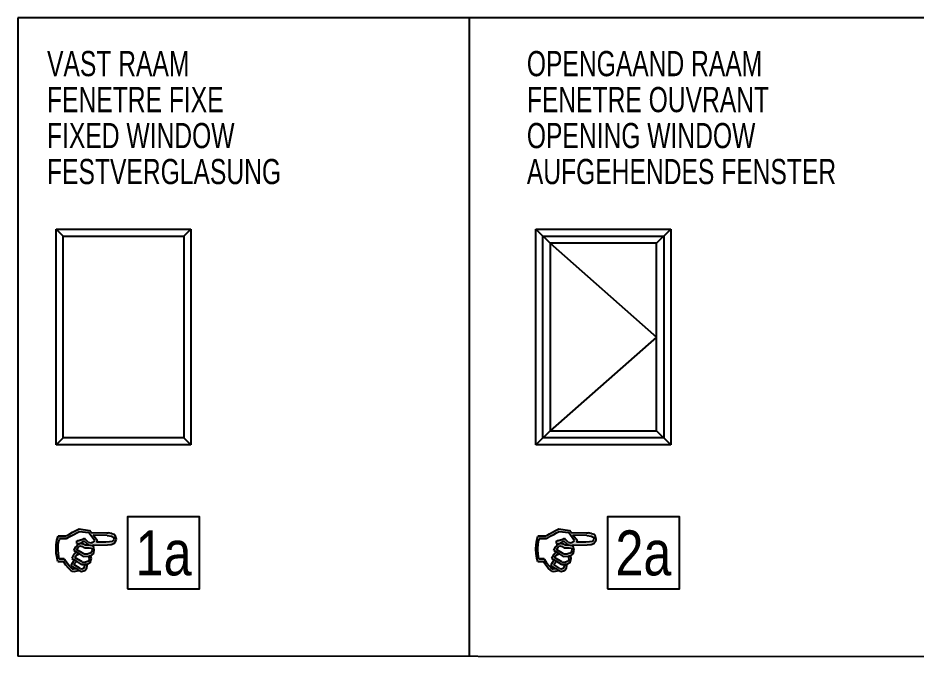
# Model space of a CAD drawing. Header units: millimetres. Extents: x -157 to 4988, y 4688 to 7765.
# Drawn here: x -153 to 845, y 6197 to 6909 of the extents above; entities that cross this region are included whole.
import ezdxf
from ezdxf.enums import TextEntityAlignment as Align

# ---------------------------------------------------------------- set-up
doc = ezdxf.new("R2010")
doc.units = ezdxf.units.MM
doc.header["$LTSCALE"] = 0.2
for name, color, linetype in [('RI-LAYOUT', 7, 'Continuous'), ('RI-TEXT-GENERAL-DEU', 7, 'Continuous'), ('RI-TEXT-GENERAL-ENG', 7, 'Continuous'), ('RI-TEXT-GENERAL-FRA', 7, 'Continuous'), ('RI-TEXT-GENERAL-NL', 7, 'Continuous'), ('RI-TEXT-TECHN', 7, 'Continuous')]:
    doc.layers.add(name, color=color, linetype=linetype)
doc.styles.add('T6', font='arial.ttf', dxfattribs={"width": 0.8, "height": 3.5})
doc.styles.add('T8', font='arial.ttf', dxfattribs={"width": 0.7, "height": 3.5})

# ---------------------------------------------------------------- blocks, each defined once
blk = doc.blocks.new('info-text-ARCH-1')
at = {"layer": 'RI-TEXT-GENERAL-DEU', "style": 'T8', "width": 0.7}
blk.add_attdef('DEU', (2.5, 1.191), '', height=1.75, dxfattribs=at)
at = {"layer": 'RI-TEXT-GENERAL-ENG', "style": 'T8', "width": 0.7}
blk.add_attdef('ENG', (2.5, 3.691), '', height=1.75, dxfattribs=at)
at = {"layer": 'RI-TEXT-GENERAL-FRA', "style": 'T8', "width": 0.7}
blk.add_attdef('FRA', (2.5, 6.191), '', height=1.75, dxfattribs=at)
at = {"layer": 'RI-TEXT-GENERAL-NL', "style": 'T8', "width": 0.7}
blk.add_attdef('NED', (2.5, 8.691), '', height=1.75, dxfattribs=at)
blk = doc.blocks.new('info-assembly-nr')
at = {"layer": 'RI-LAYOUT'}
blk.add_lwpolyline([(0, 0), (4, 0), (4, 4), (0, 4)], close=True, dxfattribs=at)
at = {"layer": 'RI-TEXT-TECHN', "style": 'T6', "width": 0.8}
blk.add_attdef('ASSEMBLY-NR', text='', height=2.5, dxfattribs=at).set_placement((2, 2), align=Align.MIDDLE_CENTER)
blk = doc.blocks.new('icon-see-page')
at = {"layer": 'RI-LAYOUT'}
h = blk.add_hatch(color=256, dxfattribs=at)
h.paths.add_polyline_path([(1.874, 2.589), (2.148, 2.226), (2.018, 2.133), (1.972, 2.127), (1.845, 2.167), (1.719, 2.286), (1.671, 2.352), (1.532, 2.264), (1.389, 2.224), (1.338, 2.221), (1.307, 2.223), (1.311, 2.1), (1.352, 2.094), (1.499, 2.119), (1.639, 2.192), (1.654, 2.203), (1.785, 2.079), (1.848, 2.039), (2.035, 2.009), (2.099, 2.029), (2.734, 2.039), (2.906, 2.054), (3.033, 2.101), (3.043, 2.107), (3.14, 2.251), (3.146, 2.309), (3.093, 2.488), (3.047, 2.529), (2.936, 2.571), (2.77, 2.591), (2.701, 2.592), (1.98, 2.614), (1.908, 2.71), (1.421, 2.774), (1.267, 2.706), (1.121, 2.632), (0.984, 2.554), (0.855, 2.47), (0.824, 2.448), (0.446, 2.448), (0.393, 2.249), (0.362, 2.042), (0.352, 1.839), (0.363, 1.632), (0.396, 1.423), (0.437, 1.264), (0.689, 1.264), (0.808, 1.093), (0.926, 0.955), (1.041, 0.851), (1.085, 0.82), (1.191, 0.807), (1.335, 0.832), (1.399, 0.857), (1.277, 0.938), (1.161, 0.921), (1.099, 0.931), (0.978, 1.047), (0.866, 1.185), (0.762, 1.347), (0.735, 1.395), (0.497, 1.395), (0.458, 1.608), (0.442, 1.817), (0.442, 1.855), (0.454, 2.064), (0.491, 2.274), (0.504, 2.324), (0.825, 2.324), (1.02, 2.434), (1.181, 2.523), (1.31, 2.591), (1.407, 2.636), (1.426, 2.645)])
h.paths.add_polyline_path([(2.069, 2.491), (2.715, 2.468), (2.916, 2.448), (3.03, 2.387), (3.059, 2.307), (2.953, 2.201), (2.83, 2.173), (2.661, 2.163), (2.632, 2.163), (2.231, 2.16), (2.274, 2.223)], flags=16)
h.paths.add_polyline_path([(1.504, 2.11), (1.375, 2.071), (1.266, 1.955), (1.18, 1.774), (1.304, 1.698), (1.426, 1.623), (1.609, 1.506), (1.869, 1.509), (1.968, 1.529), (2.084, 1.625), (2.123, 1.789), (2.102, 1.915), (2.035, 2.009), (1.848, 2.039), (1.687, 2.037), (1.594, 2.092)], flags=17)
h.paths.add_polyline_path([(1.583, 1.966), (1.662, 1.908), (1.889, 1.908), (1.998, 1.88), (2.033, 1.792), (1.98, 1.67), (1.839, 1.628), (1.825, 1.628), (1.638, 1.63), (1.302, 1.824), (1.405, 1.959), (1.504, 1.986)], flags=16)
h.paths.add_polyline_path([(1.323, 1.583), (1.426, 1.623), (1.304, 1.698), (1.194, 1.602), (1.093, 1.418), (1.09, 1.41), (1.2, 1.34), (1.295, 1.277), (1.532, 1.125), (1.788, 1.125), (1.927, 1.202), (1.938, 1.216), (1.987, 1.405), (1.968, 1.529), (1.869, 1.509), (1.896, 1.403), (1.851, 1.284), (1.721, 1.244), (1.562, 1.249), (1.219, 1.461)], flags=17)
h.paths.add_polyline_path([(1.291, 1.273), (1.295, 1.277), (1.2, 1.34), (1.097, 1.18), (1.057, 1.072), (1.277, 0.938), (1.399, 0.857), (1.465, 0.817), (1.526, 0.812), (1.684, 0.849), (1.771, 0.959), (1.789, 1.085), (1.788, 1.125), (1.703, 1.125), (1.651, 0.972), (1.539, 0.936), (1.47, 0.938), (1.18, 1.133)], flags=17)
at = {"color": 6}
for p, q in [((0.855, 2.47), (0.984, 2.554)), ((0.984, 2.554), (1.121, 2.632)), ((1.02, 2.434), (1.181, 2.523)), ((1.121, 2.632), (1.267, 2.706)), ((1.181, 2.523), (1.31, 2.591)), ((1.267, 2.706), (1.421, 2.774)), ((1.31, 2.591), (1.407, 2.636)), ((1.426, 2.645), (1.407, 2.636)), ((1.421, 2.774), (1.908, 2.71)), ((1.874, 2.589), (1.426, 2.645)), ((2.148, 2.226), (1.874, 2.589)), ((1.98, 2.614), (1.908, 2.71)), ((1.98, 2.614), (2.701, 2.592)), ((2.701, 2.592), (2.77, 2.591)), ((2.936, 2.571), (2.77, 2.591)), ((2.936, 2.571), (3.047, 2.529)), ((3.093, 2.488), (3.047, 2.529)), ((0.362, 2.042), (0.393, 2.249)), ((0.393, 2.249), (0.446, 2.448)), ((0.446, 2.448), (0.446, 2.448)), ((0.446, 2.448), (0.824, 2.448)), ((0.824, 2.448), (0.446, 2.448)), ((0.824, 2.448), (0.446, 2.448)), ((0.454, 2.064), (0.491, 2.274)), ((0.504, 2.324), (0.491, 2.274)), ((0.825, 2.324), (0.504, 2.324)), ((0.855, 2.47), (0.824, 2.448)), ((1.02, 2.434), (0.825, 2.324)), ((1.307, 2.223), (1.338, 2.221)), ((1.311, 2.1), (1.307, 2.223)), ((1.311, 2.1), (1.352, 2.094)), ((1.389, 2.224), (1.338, 2.221)), ((1.352, 2.094), (1.499, 2.119)), ((1.375, 2.071), (1.504, 2.11)), ((1.532, 2.264), (1.389, 2.224)), ((1.639, 2.192), (1.499, 2.119)), ((1.504, 2.11), (1.594, 2.092)), ((1.532, 2.264), (1.671, 2.352)), ((1.687, 2.037), (1.594, 2.092)), ((1.654, 2.203), (1.639, 2.192)), ((1.785, 2.079), (1.654, 2.203)), ((1.671, 2.352), (1.719, 2.286)), ((1.845, 2.167), (1.719, 2.286)), ((1.845, 2.167), (1.972, 2.127)), ((2.018, 2.133), (1.972, 2.127)), ((2.018, 2.133), (2.148, 2.226)), ((2.274, 2.223), (2.069, 2.491)), ((2.715, 2.468), (2.069, 2.491)), ((2.274, 2.223), (2.231, 2.16)), ((2.632, 2.163), (2.231, 2.16)), ((2.661, 2.163), (2.632, 2.163)), ((2.83, 2.173), (2.661, 2.163)), ((2.715, 2.468), (2.916, 2.448)), ((2.953, 2.201), (2.83, 2.173)), ((2.906, 2.054), (3.033, 2.101)), ((2.916, 2.448), (3.03, 2.387)), ((2.953, 2.201), (3.059, 2.307)), ((3.059, 2.307), (3.03, 2.387)), ((3.043, 2.107), (3.033, 2.101)), ((3.043, 2.107), (3.14, 2.251)), ((3.146, 2.309), (3.093, 2.488)), ((3.14, 2.251), (3.146, 2.309)), ((0.352, 1.839), (0.362, 2.042)), ((0.363, 1.632), (0.352, 1.839)), ((0.442, 1.855), (0.454, 2.064)), ((0.442, 1.817), (0.442, 1.855)), ((0.458, 1.608), (0.442, 1.817)), ((1.18, 1.774), (1.266, 1.955)), ((1.18, 1.774), (1.304, 1.698)), ((1.194, 1.602), (1.304, 1.698)), ((1.266, 1.955), (1.375, 2.071)), ((1.302, 1.824), (1.405, 1.959)), ((1.638, 1.63), (1.302, 1.824)), ((1.426, 1.623), (1.304, 1.698)), ((1.304, 1.698), (1.426, 1.623)), ((1.504, 1.986), (1.405, 1.959)), ((1.504, 1.986), (1.583, 1.966)), ((1.662, 1.908), (1.583, 1.966)), ((1.662, 1.908), (1.889, 1.908)), ((1.687, 2.037), (1.848, 2.039)), ((1.848, 2.039), (1.785, 2.079)), ((1.98, 1.67), (1.839, 1.628)), ((1.848, 2.039), (2.035, 2.009)), ((1.889, 1.908), (1.998, 1.88)), ((1.98, 1.67), (2.033, 1.792)), ((1.998, 1.88), (2.033, 1.792)), ((2.099, 2.029), (2.035, 2.009)), ((2.102, 1.915), (2.035, 2.009)), ((2.084, 1.625), (2.123, 1.789)), ((2.099, 2.029), (2.734, 2.039)), ((2.123, 1.789), (2.102, 1.915)), ((2.734, 2.039), (2.906, 2.054)), ((0.396, 1.423), (0.363, 1.632)), ((0.437, 1.264), (0.396, 1.423)), ((0.437, 1.264), (0.689, 1.264)), ((0.497, 1.395), (0.458, 1.608)), ((0.735, 1.395), (0.497, 1.395)), ((0.497, 1.395), (0.735, 1.395)), ((0.497, 1.395), (0.735, 1.395)), ((0.808, 1.093), (0.689, 1.264)), ((0.735, 1.395), (0.762, 1.347)), ((0.735, 1.395), (0.735, 1.395)), ((0.866, 1.185), (0.762, 1.347)), ((1.093, 1.418), (1.09, 1.41)), ((1.09, 1.41), (1.2, 1.34)), ((1.093, 1.418), (1.194, 1.602)), ((1.097, 1.18), (1.2, 1.34)), ((1.18, 1.133), (1.291, 1.273)), ((1.2, 1.34), (1.295, 1.277)), ((1.2, 1.34), (1.295, 1.277)), ((1.323, 1.583), (1.219, 1.461)), ((1.562, 1.249), (1.219, 1.461)), ((1.295, 1.277), (1.291, 1.273)), ((1.532, 1.125), (1.295, 1.277)), ((1.323, 1.583), (1.426, 1.623)), ((1.426, 1.623), (1.609, 1.506)), ((1.562, 1.249), (1.721, 1.244)), ((1.609, 1.506), (1.869, 1.509)), ((1.638, 1.63), (1.825, 1.628)), ((1.851, 1.284), (1.721, 1.244)), ((1.839, 1.628), (1.825, 1.628)), ((1.896, 1.403), (1.851, 1.284)), ((1.968, 1.529), (1.869, 1.509)), ((1.968, 1.529), (1.869, 1.509)), ((1.896, 1.403), (1.869, 1.509)), ((1.938, 1.216), (1.987, 1.405)), ((1.968, 1.529), (2.084, 1.625)), ((1.987, 1.405), (1.968, 1.529)), ((0.926, 0.955), (0.808, 1.093)), ((0.978, 1.047), (0.866, 1.185)), ((1.041, 0.851), (0.926, 0.955)), ((1.099, 0.931), (0.978, 1.047)), ((1.085, 0.82), (1.041, 0.851)), ((1.057, 1.072), (1.097, 1.18)), ((1.057, 1.072), (1.277, 0.938)), ((1.099, 0.931), (1.161, 0.921)), ((1.161, 0.921), (1.277, 0.938)), ((1.47, 0.938), (1.18, 1.133)), ((1.191, 0.807), (1.335, 0.832)), ((1.277, 0.938), (1.399, 0.857)), ((1.335, 0.832), (1.399, 0.857)), ((1.465, 0.817), (1.399, 0.857)), ((1.47, 0.938), (1.539, 0.936)), ((1.526, 0.812), (1.684, 0.849)), ((1.788, 1.125), (1.532, 1.125)), ((1.532, 1.125), (1.703, 1.125)), ((1.788, 1.125), (1.532, 1.125)), ((1.539, 0.936), (1.651, 0.972)), ((1.651, 0.972), (1.703, 1.125)), ((1.684, 0.849), (1.771, 0.959)), ((1.703, 1.125), (1.788, 1.125)), ((1.788, 1.125), (1.703, 1.125)), ((1.771, 0.959), (1.789, 1.085)), ((1.927, 1.202), (1.788, 1.125)), ((1.789, 1.085), (1.788, 1.125)), ((1.938, 1.216), (1.927, 1.202)), ((1.085, 0.82), (1.191, 0.807)), ((1.465, 0.817), (1.526, 0.812))]:
    blk.add_line(p, q, dxfattribs=at)

msp = doc.modelspace()

# ---------------------------------------------------------------- linework, layer by layer
at = {"layer": 'RI-LAYOUT'}
for p, q in [((4585.42, 6909.27), (-152.93, 6909.27)), ((-152.93, 6909.27), (-152.93, 6199.82)), ((348.68, 6909.27), (348.68, 6199.82)), ((-110.59, 6674.61), (-102.68, 6666.7)), ((-110.59, 6674.61), (39.41, 6674.61)), ((-110.59, 6434.61), (-110.59, 6674.61)), ((31.51, 6666.7), (39.41, 6674.61)), ((39.41, 6674.61), (39.41, 6434.61)), ((422.75, 6674.61), (438.56, 6658.79)), ((422.75, 6674.61), (572.75, 6674.61)), ((422.75, 6434.61), (422.75, 6674.61)), ((556.95, 6658.79), (572.75, 6674.61)), ((572.75, 6674.61), (572.75, 6434.61)), ((-102.68, 6442.51), (-102.68, 6666.7)), ((-102.68, 6666.7), (31.51, 6666.7)), ((31.51, 6666.7), (31.51, 6442.51)), ((430.66, 6442.5), (430.66, 6666.7)), ((430.66, 6666.7), (564.85, 6666.7)), ((438.56, 6658.79), (438.56, 6450.41)), ((556.95, 6658.79), (438.56, 6658.79)), ((556.95, 6450.41), (556.95, 6658.79)), ((564.85, 6666.7), (564.85, 6442.5)), ((422.75, 6434.61), (438.56, 6450.41)), ((438.56, 6450.41), (556.95, 6450.41)), ((556.95, 6450.41), (572.75, 6434.61)), ((-102.68, 6442.51), (-110.59, 6434.61)), ((31.51, 6442.51), (-102.68, 6442.51)), ((31.51, 6442.51), (39.41, 6434.61)), ((564.85, 6442.5), (430.66, 6442.5)), ((39.41, 6434.61), (-110.59, 6434.61)), ((572.75, 6434.61), (422.75, 6434.61)), ((4585.42, 6196.61), (-152.93, 6199.82))]:
    msp.add_line(p, q, dxfattribs=at)
at = {"layer": 'RI-LAYOUT', "ltscale": 10}
for p, q in [((438.56, 6658.79), (556.95, 6554.6)), ((556.95, 6554.6), (438.56, 6450.41))]:
    msp.add_line(p, q, dxfattribs=at)

# ---------------------------------------------------------------- block references
ref = msp.add_blockref('info-text-ARCH-1', (-160.59, 6705.48), dxfattribs=dict(xscale=16, yscale=16, zscale=80))
ref.add_attrib('NED', 'VAST RAAM', (-120.59, 6844.54), dxfattribs={"layer": 'RI-TEXT-GENERAL-NL', "height": 28, "style": 'T8', "width": 0.7})
ref.add_attrib('FRA', 'FENETRE FIXE', (-120.59, 6804.54), dxfattribs={"layer": 'RI-TEXT-GENERAL-FRA', "height": 28, "style": 'T8', "width": 0.7})
ref.add_attrib('ENG', 'FIXED WINDOW', (-120.59, 6764.54), dxfattribs={"layer": 'RI-TEXT-GENERAL-ENG', "height": 28, "style": 'T8', "width": 0.7})
ref.add_attrib('DEU', 'FESTVERGLASUNG', (-120.59, 6724.54), dxfattribs={"layer": 'RI-TEXT-GENERAL-DEU', "height": 28, "style": 'T8', "width": 0.7})
ref = msp.add_blockref('info-text-ARCH-1', (372.75, 6705.48), dxfattribs=dict(xscale=16, yscale=16, zscale=80))
ref.add_attrib('NED', 'OPENGAAND RAAM', (412.75, 6844.54), dxfattribs={"layer": 'RI-TEXT-GENERAL-NL', "height": 28, "style": 'T8', "width": 0.7})
ref.add_attrib('FRA', 'FENETRE OUVRANT', (412.75, 6804.54), dxfattribs={"layer": 'RI-TEXT-GENERAL-FRA', "height": 28, "style": 'T8', "width": 0.7})
ref.add_attrib('ENG', 'OPENING WINDOW', (412.75, 6764.54), dxfattribs={"layer": 'RI-TEXT-GENERAL-ENG', "height": 28, "style": 'T8', "width": 0.7})
ref.add_attrib('DEU', 'AUFGEHENDES FENSTER', (412.75, 6724.54), dxfattribs={"layer": 'RI-TEXT-GENERAL-DEU', "height": 28, "style": 'T8', "width": 0.7})
at = {"xscale": 20, "yscale": 20, "zscale": 0.8}
for p, values in [((-31.03, 6274.61), {'ASSEMBLY-NR': '1a'}), ((502.31, 6274.61), {'ASSEMBLY-NR': '2a'})]:
    msp.add_blockref('info-assembly-nr', p, dxfattribs=at).add_auto_attribs(values)
at = {"xscale": 24, "yscale": 24, "zscale": 0.8}
for p in [(-119.03, 6274.61), (414.31, 6274.61)]:
    msp.add_blockref('icon-see-page', p, dxfattribs=at)

doc.saveas('drawing.dxf')
